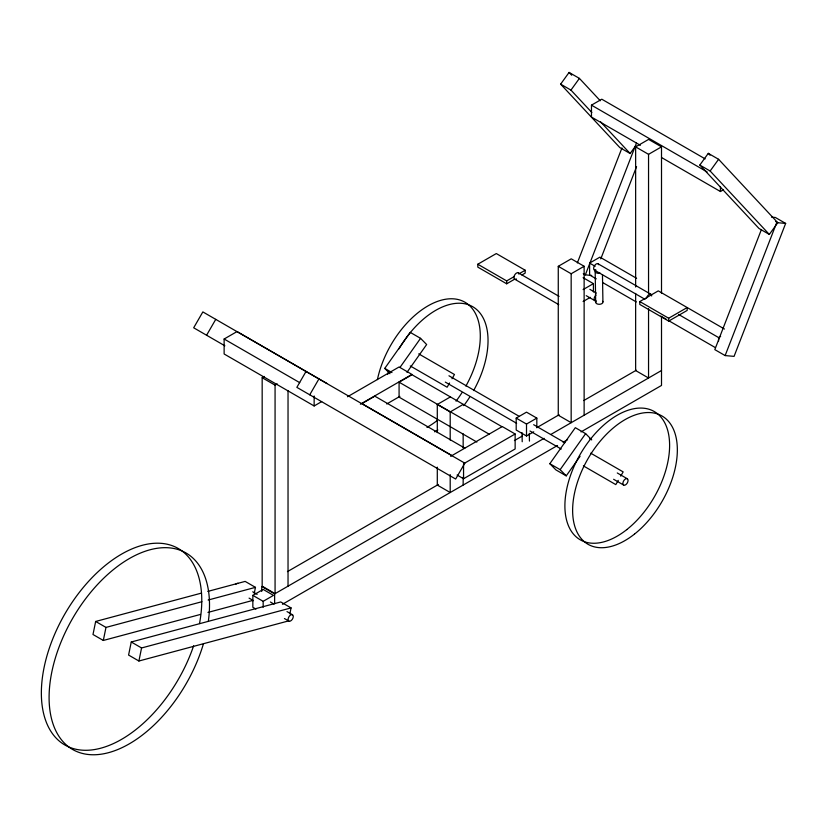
<?xml version="1.0" encoding="UTF-8"?>
<svg xmlns="http://www.w3.org/2000/svg" width="827" height="827" viewBox="0 0 827 827"><rect width="100%" height="100%" fill="white"/><g stroke="black" fill="none" stroke-linecap="round" stroke-linejoin="round"><path stroke-width="1.24" d="M201.54 593.083L95.663 621.459L92.996 634.505L103.313 640.46L200.475 614.43M103.313 640.46L105.98 627.414L201.891 601.715M289.843 613.841L291.052 607.907L280.735 601.953L131.255 642L128.588 655.056L138.905 661.011L288.385 620.953M138.905 661.011L141.572 647.965L291.052 607.907M254.251 593.29L255.46 587.356L245.143 581.402L207.773 591.419M577.339 262.924L621.956 147.94M583.273 273.685L585.34 274.874L636.459 143.112M600.774 258.903L636.563 166.672M761.285 229.844L714.817 349.625L725.134 355.579L734.066 356.375L785.65 223.424L775.333 217.47L771.508 217.129M725.134 355.579L776.718 222.628L785.65 223.424M206.585 335.235L215.754 319.356M306.021 371.478L296.852 387.356L455.656 479.04L464.826 463.161L202.853 311.913L193.683 327.792L224.872 345.8M309.753 394.799L318.922 378.921M449.568 382.984L447.128 387.222L410.275 365.958M452.018 378.745L454.468 374.507L418.731 353.873M618.255 480.373L615.805 484.612L583.386 465.89M620.705 476.135L623.155 471.897L590.726 453.175M389.972 373.711L384.751 368.397L410.244 332.382L420.561 338.336L426.649 344.528L406.987 372.326M400.175 367.147L420.561 338.336M580.068 456.308L566.237 475.856L555.92 469.901L549.831 463.699L575.313 427.683L585.63 433.637L591.729 439.84L589.661 438.641M566.237 475.856L560.148 469.653L585.63 433.637M635.767 145.717L630.133 153.522L619.816 147.568L560.634 84.147L569.09 72.435L579.407 78.389L600.288 100.77M591.843 112.482L570.95 90.102L579.407 78.389M699.828 165.059L708.284 153.346L718.601 159.301L777.773 222.721L769.317 234.434L759 228.479L699.828 165.059L710.145 171.013L769.317 234.434M710.145 171.013L718.601 159.301M640.387 145.304L591.47 117.062L591.47 105.153L601.787 99.199L705.173 158.887M321.672 401.622L314.146 405.964L224.127 353.987L224.127 339.018L237.029 331.575L327.047 383.542M635.643 287L635.643 146.886L648.606 139.401L661.507 146.844L661.507 293.389M635.643 146.886L648.544 154.329L661.507 146.844M262.169 377.701L275.071 385.144L275.071 593.621L262.169 586.178L262.169 377.701L264.33 376.45M514.301 279.392L506.682 283.795L477.799 267.111L477.799 264.237L496.303 253.558L525.186 270.233L525.186 273.106L521.92 274.998M275.071 385.144L277.231 383.893M477.799 264.237L506.682 280.911L514.301 276.518M518.663 274.006L525.186 270.233M584.131 266.273L571.168 273.758L571.168 422.669L558.266 415.226L558.266 266.315L571.23 258.83L584.131 266.273L584.131 415.185M347.495 396.764L399.079 366.981L411.97 374.424L360.386 404.207M596.277 278.854L589.61 275.009L589.61 263.089L599.926 257.135L636.614 278.317M661.507 157.502L720.431 191.523L723.522 189.734M476.869 442.052L399.079 397.146L399.079 382.177L411.97 374.724L501.989 426.701M583.097 289.595L593.414 283.64L593.414 291.983M386.726 403.979L399.896 396.371M583.097 301.514L590.323 297.338M437.297 432.624L437.297 404.475L450.27 396.991M639.788 301.555L668.671 318.23L687.175 307.551L687.175 310.425L668.671 321.103L639.788 304.429L639.788 301.555L658.282 290.877L724.442 329.022M437.297 404.475L450.198 411.929L463.161 404.434M533.725 431.808L526.51 435.984L516.193 430.03L516.193 418.111L526.51 412.156L536.826 418.111L536.826 427.642M450.663 456.328L502.247 426.546L515.138 433.989L515.138 448.968L463.554 478.75L457.104 475.029M516.193 418.111L526.51 424.065L536.826 418.111M515.138 433.989L463.554 463.771L463.554 478.75M287.445 571.622L438.393 484.467M514.435 440.574L522.261 436.056M536.795 427.662L559.155 414.751M583.759 400.547L636.314 370.207M252.845 595.378L263.162 589.424L273.479 595.378L263.162 601.332L252.845 595.378L252.845 607.297L255.936 609.075M261.725 591.429L261.725 586.467L274.626 593.91L544.104 438.331M550.813 434.464L661.507 370.506M678.543 314.436L718.57 337.55L720.637 336.351M282.452 604.289L557.522 445.474M563.104 442.249L567.58 439.664M580.999 431.921L661.507 385.444L661.507 316.524M208.125 600.04L255.46 587.356M207.949 612.425L252.793 600.412M585.34 274.874L591.718 275.443M560.634 84.147L570.95 90.102M591.47 105.153L707.085 171.902M775.705 221.533L777.773 222.721M598.024 263.772L650.901 294.298M589.61 263.089L595.171 266.304M594.386 270.088L645.05 299.343M602.945 282.71L636.304 301.958M660.763 316.079L666.314 319.294M668.536 320.576L715.231 347.536M583.097 277.686L593.414 283.64M558.266 266.315L571.168 273.758M589.878 289.347L596.381 293.099M586.229 295.673L594.892 300.677M518.333 272.858L559.083 296.386M514.683 279.175L558.742 304.615M448.947 375.778L519.17 416.322M533.663 424.696L564.882 442.714M617.273 472.961L627.3 478.75A3.649 2.109 -60 0 1 626.153 484.405A3.649 2.109 -60 0 1 622.989 482.586A3.649 2.109 -60 0 1 627.3 478.75M445.298 382.095L516.637 423.29M530.014 431.012L561.233 449.03M613.624 479.278L623.661 485.077M384.751 368.397L391.977 372.563M549.831 463.699L560.148 469.653M399.079 382.177L489.088 434.144M464.846 448.141L374.827 396.174L361.937 403.617L451.945 455.584M224.127 339.018L299.705 382.643M252.721 591.801L257.145 594.355M270.408 602.015L273.727 603.927M286.99 611.587L292.51 614.771A3.649 2.109 -60 0 1 291.362 620.426A3.649 2.109 -60 0 1 288.199 618.606A3.649 2.109 -60 0 1 292.51 614.771M249.072 598.117L253.496 600.671M284.447 618.544L288.871 621.098M95.663 621.459L105.98 627.414M131.255 642L141.572 647.965M708.284 153.346L710.021 155.218M569.09 72.435L571.695 75.226M600.547 121.807L630.133 153.522M602.469 274.75L602.924 301.845M595.171 271.514L595.688 302.486M529.311 433.358L529.435 441.101M522.054 432.707L522.209 441.742M720.431 186.757L720.431 191.523M718.57 337.55L718.57 341.117M668.671 318.23L668.671 321.103M648.544 154.329L648.544 293.161M648.544 308.585L648.544 378.001L635.643 370.548L635.643 293.43M526.51 424.065L526.51 435.984M506.682 280.911L506.682 283.795M463.161 433.855L463.161 447.924M463.161 477.344L463.161 485.025M450.198 411.929L450.198 440.067M450.198 474.605L450.198 492.51L437.297 485.067L437.297 467.152M314.146 395.978L314.146 405.964M288.034 390.53L288.034 586.136M274.626 593.91L274.626 603.844M263.162 601.332L263.162 607.297M203.349 644.088A113.444 65.498 -60 0 1 69.344 747.36A113.444 65.498 -60 0 1 107.365 574.786A113.444 65.498 -60 0 1 208.321 621.48M193.632 645.804A113.444 65.498 -60 0 1 58.438 740.33A113.444 65.498 -60 0 1 104.574 566.03A113.444 65.498 -60 0 1 199.514 623.568M377.422 379.603A74.048 42.746 -60 0 1 453.641 298.847A74.048 42.746 -60 0 1 465.89 386.095M461.921 392.742A74.048 42.746 -60 0 1 456.039 401.147M437.442 420.323A74.048 42.746 -60 0 1 426.939 427.383M399.007 348.829A74.048 42.746 -60 0 1 472.403 306.528A74.048 42.746 -60 0 1 473.623 390.561M469.653 397.208A74.048 42.746 -60 0 1 463.782 405.612M437.855 429.978A74.048 42.746 -60 0 1 434.682 431.849M387.667 374.414A74.048 42.746 -60 0 1 388.432 372.047M595.533 270.191A3.649 2.109 -60 0 1 594.386 265.88A3.649 2.109 -60 0 1 598.696 264.723M646.59 298.123A3.649 2.109 -60 0 1 649.412 294.309A3.649 2.109 -60 0 1 651.655 295.973M516.503 278.999A3.649 2.109 -60 0 1 514.27 275.815A3.649 2.109 -60 0 1 518.736 273.241M600.185 273.158A3.649 2.15 -1 0 1 595.895 272.538A3.649 2.15 -1 0 1 595.895 269.922M602.676 301.307A3.649 2.15 -1 0 1 599.306 304.305A3.649 2.15 -1 0 1 595.936 301.379M235.86 584.172A3.649 2.109 -60 0 1 238.352 583.5M596.05 300.78A3.649 2.109 -60 0 1 594.137 299.002A3.649 2.109 -60 0 1 596.05 295.022M626.763 529.621A74.048 42.746 -60 0 0 657.093 413.428A74.048 42.746 -60 0 0 567.911 483.929A74.048 42.746 -60 0 0 626.763 529.621M634.495 534.087A74.048 42.746 -60 0 0 664.825 417.893A74.048 42.746 -60 0 0 575.644 488.395A74.048 42.746 -60 0 0 634.495 534.087"/></g></svg>
